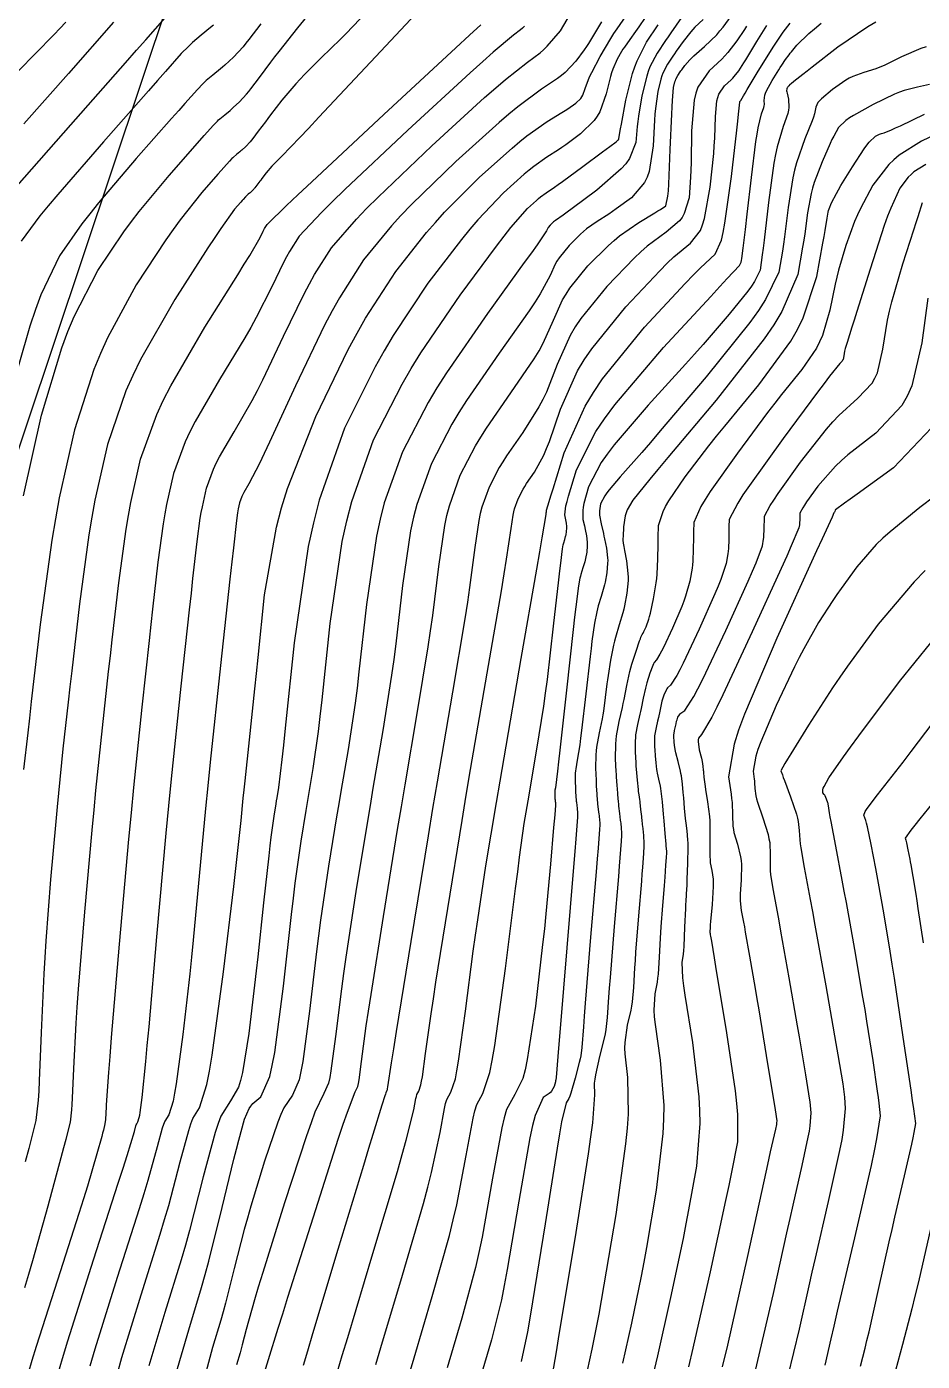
# Model space of a CAD drawing. Header units: metres. Extents: x 837475 to 838479, y 1189012 to 1191015.
# Drawn here: x 837724.2 to 837786, y 1189561.2 to 1189653.4 of the extents above; entities that cross this region are included whole.
import ezdxf

# ---------------------------------------------------------------- set-up
doc = ezdxf.new("R2010")
doc.units = ezdxf.units.M
doc.header["$LTSCALE"] = 0.3
for name, color, linetype in [('CORREDORVIA', 70, 'Continuous'), ('COTAS 10', 1, 'Continuous'), ('COTAS INT', 252, 'Continuous')]:
    doc.layers.add(name, color=color, linetype=linetype)

msp = doc.modelspace()

# ---------------------------------------------------------------- linework, layer by layer
at = {"layer": 'CORREDORVIA'}
msp.add_lwpolyline([(837910.67578, 1191000.96488), (838157.033, 1190996.193), (838237.174, 1190821.339), (838237.001, 1190602.875), (838240.0305, 1190437.1985), (838223.5365, 1190366.2715), (838212.196, 1190288.9195), (838227.642, 1189916.876), (838080.482, 1189451.8445), (837860.4834, 1189307.12351), (837593.19071, 1189234.39948), (837744.4868, 1189686.6093), (837750.277, 1189933.973), (837710.4905, 1190057.959), (837731.595, 1190134.414), (837885.383, 1190229.429), (837983.18356, 1190344.11971), (837817.55386, 1190502.18733), (837798.03286, 1190660.16958), (837963.57418, 1190795.98182)], close=True, dxfattribs=at)
at = {"layer": 'COTAS 10'}
for points in [[(837723.94, 1189620.991), (837725.186, 1189626.549), (837726.601, 1189631.203), (837727.019, 1189632.324), (837727.447, 1189633.371), (837729.084, 1189636.549), (837730.877, 1189639.197), (837731.403, 1189639.911), (837731.942, 1189640.617), (837733.996, 1189643.096), (837736.126, 1189645.51), (837736.43, 1189645.854), (837737.057, 1189646.563), (837737.334, 1189646.851), (837737.418, 1189646.929), (837737.504, 1189647.007), (837737.838, 1189647.285), (837738.21, 1189647.59), (837738.32, 1189647.686), (837738.432, 1189647.786), (837738.863, 1189648.188), (837739.348, 1189648.708), (837739.495, 1189648.883), (837739.647, 1189649.071), (837740.243, 1189649.861), (837741.031, 1189650.921), (837741.304, 1189651.28), (837741.601, 1189651.666), (837742.874, 1189653.294), (837744.233, 1189654.949)], [(837726.315, 1189560.329), (837726.637, 1189561.43), (837727.009, 1189562.665), (837728.778, 1189568.248), (837730.49, 1189573.535), (837730.826, 1189574.585), (837731.103, 1189575.455), (837731.605, 1189577.101), (837731.711, 1189577.493), (837731.737, 1189577.572), (837731.763, 1189577.638), (837731.846, 1189577.772), (837731.938, 1189578.063), (837731.969, 1189578.228), (837732.002, 1189578.43), (837732.142, 1189579.465), (837732.392, 1189581.94), (837732.495, 1189583.049), (837732.612, 1189584.343), (837733.155, 1189590.546), (837733.8, 1189597.703), (837733.98, 1189599.597), (837734.162, 1189601.454), (837734.828, 1189607.843), (837735.407, 1189613.114), (837735.534, 1189614.265), (837735.647, 1189615.282), (837735.936, 1189617.843), (837736.154, 1189619.433), (837736.222, 1189619.839), (837736.294, 1189620.229), (837736.581, 1189621.511), (837737.063, 1189622.83), (837737.256, 1189623.242), (837737.476, 1189623.676), (837738.489, 1189625.413), (837739.733, 1189627.561), (837740.099, 1189628.253), (837740.474, 1189628.988), (837741.906, 1189631.995), (837743.32, 1189634.929), (837743.683, 1189635.617), (837744.035, 1189636.251), (837745.204, 1189638.094), (837746.929, 1189640.082), (837747.631, 1189640.808), (837748.431, 1189641.61), (837752.129, 1189645.139), (837755.779, 1189648.474), (837756.548, 1189649.153), (837757.213, 1189649.727), (837758.741, 1189650.919), (837759.604, 1189651.555), (837759.849, 1189651.778), (837760.096, 1189652.022), (837761.012, 1189653.073), (837761.714, 1189654.262)], [(837769.378, 1189653.999), (837768.634, 1189652.943), (837768.446, 1189652.671), (837768.266, 1189652.408), (837767.679, 1189651.536), (837767.192, 1189650.588), (837767.075, 1189650.279), (837766.965, 1189649.949), (837766.631, 1189648.586), (837766.396, 1189647.184), (837766.348, 1189646.829), (837766.308, 1189646.489), (837766.225, 1189645.382), (837765.79, 1189644.261), (837765.527, 1189643.912), (837765.203, 1189643.547), (837763.518, 1189642.09), (837761.813, 1189640.815), (837761.475, 1189640.564), (837761.196, 1189640.358), (837760.677, 1189639.985), (837760.536, 1189639.887), (837760.496, 1189639.854), (837760.455, 1189639.818), (837760.306, 1189639.669), (837760.176, 1189639.508), (837760.147, 1189639.465), (837760.122, 1189639.423), (837760.056, 1189639.277), (837759.403, 1189638.316), (837759.006, 1189637.761), (837758.517, 1189637.081), (837755.969, 1189633.579), (837753.149, 1189629.486), (837752.488, 1189628.433), (837751.878, 1189627.416), (837750.106, 1189624.031), (837748.851, 1189620.492), (837748.567, 1189619.377), (837748.311, 1189618.204), (837747.615, 1189613.478), (837747.107, 1189608.837), (837746.97, 1189607.717), (837746.833, 1189606.669), (837746.351, 1189603.478), (837745.857, 1189600.584), (837745.713, 1189599.723), (837745.565, 1189598.836), (837745.006, 1189595.415), (837744.451, 1189591.696), (837744.306, 1189590.62), (837744.165, 1189589.526), (837743.687, 1189585.408), (837743.231, 1189581.936), (837743.103, 1189581.248), (837742.975, 1189580.679), (837742.506, 1189579.613), (837741.923, 1189578.738), (837741.723, 1189578.29), (837741.507, 1189577.753), (837740.585, 1189575.071), (837739.637, 1189571.947), (837739.404, 1189571.132), (837739.184, 1189570.339), (837738.495, 1189567.652), (837737.898, 1189565.268), (837737.736, 1189564.664), (837737.575, 1189564.086), (837737.005, 1189562.201), (837736.342, 1189559.779)], [(837723.623, 1189650.341), (837724.762, 1189651.495), (837726.065, 1189652.835), (837726.456, 1189653.253), (837726.861, 1189653.691)], [(837748.271, 1189561.021), (837748.615, 1189562.187), (837750.118, 1189567.2), (837751.551, 1189572.137), (837751.852, 1189573.257), (837752.111, 1189574.268), (837752.699, 1189577.027), (837753.006, 1189578.706), (837753.087, 1189579.038), (837753.167, 1189579.311), (837753.442, 1189579.815), (837753.759, 1189580.752), (837753.866, 1189581.298), (837753.98, 1189581.969), (837754.458, 1189585.424), (837754.998, 1189589.555), (837755.151, 1189590.651), (837755.305, 1189591.726), (837755.873, 1189595.436), (837756.597, 1189599.806), (837756.85, 1189601.297), (837757.125, 1189602.909), (837758.305, 1189609.75), (837759.376, 1189615.92), (837759.582, 1189617.11), (837759.748, 1189618.076), (837760.021, 1189619.692), (837760.034, 1189619.815), (837760.037, 1189619.839), (837760.04, 1189619.859), (837760.044, 1189619.897), (837760.046, 1189619.908), (837760.047, 1189619.91), (837760.048, 1189619.913), (837760.05, 1189619.922), (837760.053, 1189619.93), (837760.053, 1189619.932), (837760.054, 1189619.935), (837760.055, 1189619.943), (837760.056, 1189619.952), (837760.056, 1189619.957), (837760.055, 1189619.965), (837760.053, 1189619.974), (837760.053, 1189619.976), (837760.052, 1189619.979), (837760.05, 1189619.987), (837760.237, 1189620.602), (837760.356, 1189620.986), (837760.504, 1189621.463), (837761.28, 1189623.961), (837762.718, 1189627.177), (837763.283, 1189628.108), (837763.92, 1189629.056), (837766.825, 1189632.626), (837769.626, 1189635.638), (837770.197, 1189636.235), (837770.68, 1189636.729), (837771.688, 1189637.657), (837772.124, 1189638.638), (837772.246, 1189639.166), (837772.368, 1189639.805), (837772.816, 1189643.037), (837773.18, 1189646.229), (837773.249, 1189646.842), (837773.305, 1189647.337), (837773.393, 1189648.151), (837773.397, 1189648.192), (837773.399, 1189648.201), (837773.402, 1189648.21), (837773.417, 1189648.232), (837773.434, 1189648.248), (837773.439, 1189648.252), (837773.455, 1189648.272), (837773.648, 1189648.591), (837773.766, 1189648.786), (837773.912, 1189649.027), (837774.672, 1189650.286), (837775.51, 1189651.651), (837775.704, 1189651.959), (837775.882, 1189652.238), (837776.39, 1189652.991), (837776.86, 1189653.619)], [(837760.463, 1189560.303), (837760.734, 1189561.889), (837760.886, 1189562.805), (837761.072, 1189563.927), (837762.023, 1189569.704), (837762.943, 1189575.562), (837763.109, 1189576.735), (837763.237, 1189577.715), (837763.379, 1189579.633), (837763.368, 1189580.435), (837763.399, 1189580.71), (837763.446, 1189581.008), (837763.738, 1189582.276), (837764.057, 1189583.555), (837764.12, 1189583.859), (837764.173, 1189584.141), (837764.271, 1189584.982), (837764.361, 1189586.369), (837764.408, 1189586.996), (837764.465, 1189587.728), (837764.751, 1189591.25), (837765.036, 1189594.715), (837765.094, 1189595.412), (837765.141, 1189595.994), (837765.233, 1189597.146), (837765.251, 1189597.531), (837765.251, 1189597.631), (837765.25, 1189597.727), (837765.231, 1189598.046), (837765.194, 1189598.384), (837765.181, 1189598.492), (837765.168, 1189598.605), (837765.109, 1189599.067), (837765.05, 1189599.572), (837765.035, 1189599.714), (837765.022, 1189599.856), (837764.979, 1189600.375), (837764.947, 1189600.829), (837764.939, 1189600.931), (837764.932, 1189601.022), (837764.912, 1189601.262), (837764.889, 1189601.606), (837764.88, 1189601.763), (837764.87, 1189601.946), (837764.823, 1189602.828), (837764.827, 1189603.865), (837764.848, 1189604.147), (837764.877, 1189604.425), (837765.057, 1189605.41), (837765.285, 1189606.379), (837765.344, 1189606.648), (837765.402, 1189606.918), (837765.6, 1189607.893), (837765.811, 1189608.851), (837765.878, 1189609.11), (837765.948, 1189609.366), (837766.228, 1189610.267), (837766.478, 1189610.98), (837766.528, 1189611.118), (837766.57, 1189611.23), (837766.654, 1189611.417), (837766.713, 1189611.508), (837766.739, 1189611.558), (837766.77, 1189611.62), (837766.919, 1189611.935), (837767.107, 1189612.467), (837767.162, 1189612.666), (837767.219, 1189612.887), (837767.439, 1189613.872), (837767.625, 1189614.985), (837767.661, 1189615.286), (837767.69, 1189615.585), (837767.738, 1189616.64), (837767.748, 1189617.622), (837767.754, 1189617.874), (837767.76, 1189618.118), (837767.792, 1189618.928), (837768.096, 1189619.905), (837768.274, 1189620.254), (837768.492, 1189620.637), (837769.618, 1189622.304), (837771.245, 1189624.425), (837771.78, 1189625.094), (837772.351, 1189625.799), (837774.715, 1189628.642), (837776.909, 1189631.659), (837777.373, 1189632.474), (837777.773, 1189633.279), (837778.7, 1189636.113), (837779.127, 1189638.422), (837779.212, 1189638.896), (837779.283, 1189639.298), (837779.421, 1189640.155), (837779.494, 1189640.555), (837779.525, 1189640.669), (837779.559, 1189640.785), (837779.721, 1189641.216), (837780.058, 1189641.863), (837780.202, 1189642.116), (837780.37, 1189642.4), (837781.161, 1189643.692), (837781.977, 1189644.93), (837782.16, 1189645.18), (837782.324, 1189645.39), (837782.763, 1189645.815), (837783.047, 1189645.95), (837783.114, 1189645.977), (837783.175, 1189646), (837783.354, 1189646.046), (837783.871, 1189646.252), (837784.145, 1189646.375), (837784.477, 1189646.528), (837786.148, 1189647.322)], [(837786.635, 1189625.682), (837784.011, 1189622.916), (837781.483, 1189621.098), (837781, 1189620.75), (837780.611, 1189620.469), (837779.988, 1189620.016), (837779.98, 1189620.006), (837779.979, 1189620.003), (837779.978, 1189620.002), (837779.976, 1189619.998), (837779.976, 1189619.993), (837779.975, 1189619.991), (837779.975, 1189619.988), (837779.942, 1189619.914), (837779.921, 1189619.868), (837779.895, 1189619.812), (837779.759, 1189619.516), (837779.071, 1189618.01), (837778.697, 1189617.191), (837775.939, 1189611.15), (837773.713, 1189605.92), (837773.308, 1189604.81), (837772.994, 1189603.846), (837772.623, 1189601.584), (837772.8, 1189600.385), (837772.831, 1189600.091), (837772.855, 1189599.813), (837772.878, 1189598.947), (837772.915, 1189598.179), (837772.948, 1189597.962), (837772.99, 1189597.744), (837773.225, 1189596.942), (837773.446, 1189596.071), (837773.479, 1189595.809), (837773.501, 1189595.538), (837773.482, 1189594.485), (837773.426, 1189593.484), (837773.424, 1189593.246), (837773.428, 1189593.025), (837773.495, 1189592.37), (837773.647, 1189591.553), (837773.706, 1189591.231), (837773.771, 1189590.868), (837774.066, 1189589.207), (837774.451, 1189586.981), (837774.572, 1189586.261), (837774.701, 1189585.495), (837775.22, 1189582.355), (837775.674, 1189579.575), (837775.761, 1189579.037), (837775.832, 1189578.599), (837775.947, 1189577.854), (837775.936, 1189577.71), (837775.927, 1189577.651), (837775.915, 1189577.584), (837775.847, 1189577.274), (837775.497, 1189575.694), (837775.306, 1189574.825), (837775.075, 1189573.77), (837773.902, 1189568.405), (837772.533, 1189562.357), (837772.179, 1189560.871)], [(837787.623, 1189600.904), (837785.822, 1189598.686), (837785.481, 1189598.26), (837785.21, 1189597.916), (837784.8, 1189597.354), (837784.853, 1189597.214), (837784.873, 1189597.136), (837784.896, 1189597.041), (837784.996, 1189596.557), (837785.119, 1189595.912), (837785.156, 1189595.715), (837785.193, 1189595.511), (837785.337, 1189594.708), (837785.537, 1189593.487), (837785.61, 1189593.019), (837785.691, 1189592.494), (837786.046, 1189590.128)], [(837786.687, 1189570.986), (837785.718, 1189566.725), (837785.486, 1189565.75), (837785.27, 1189564.863), (837784.619, 1189562.402), (837784.129, 1189560.62)]]:
    msp.add_lwpolyline(points, dxfattribs=at)
at = {"layer": 'COTAS INT'}
for points in [[(837748.329, 1189655.116), (837746.663, 1189653.362), (837746.239, 1189652.928), (837745.832, 1189652.515), (837744.497, 1189651.21), (837743.335, 1189650.056), (837743.037, 1189649.739), (837742.749, 1189649.422), (837741.792, 1189648.287), (837740.998, 1189647.272), (837740.813, 1189647.031), (837740.642, 1189646.808), (837740.151, 1189646.147), (837739.78, 1189645.654), (837739.685, 1189645.537), (837739.593, 1189645.428), (837739.291, 1189645.104), (837739.023, 1189644.853), (837738.953, 1189644.791), (837738.884, 1189644.731), (837738.653, 1189644.541), (837738.444, 1189644.368), (837738.39, 1189644.319), (837738.338, 1189644.27), (837738.165, 1189644.091), (837737.774, 1189643.649), (837737.585, 1189643.435), (837737.361, 1189643.181), (837736.257, 1189641.93), (837734.753, 1189640.031), (837734.276, 1189639.368), (837733.773, 1189638.645), (837731.736, 1189635.542), (837729.738, 1189631.884), (837729.259, 1189630.812), (837728.812, 1189629.715), (837727.465, 1189625.542), (837726.411, 1189620.839), (837726.148, 1189619.408), (837725.898, 1189617.922), (837725.099, 1189612.092), (837724.488, 1189606.791), (837724.356, 1189605.638), (837724.24, 1189604.622), (837723.955, 1189602.092)], [(837723.509, 1189642.375), (837727.212, 1189646.594), (837730.982, 1189650.868), (837731.749, 1189651.737), (837732.395, 1189652.469), (837733.731, 1189653.978)], [(837751.364, 1189654.621), (837747.899, 1189650.911), (837744.341, 1189647.113), (837743.62, 1189646.349), (837743.014, 1189645.709), (837741.78, 1189644.437), (837741.32, 1189643.98), (837741.202, 1189643.854), (837741.088, 1189643.729), (837740.709, 1189643.28), (837740.395, 1189642.878), (837740.322, 1189642.783), (837740.254, 1189642.694), (837740.06, 1189642.433), (837739.913, 1189642.238), (837739.875, 1189642.191), (837739.839, 1189642.148), (837739.719, 1189642.02), (837739.613, 1189641.921), (837739.585, 1189641.896), (837739.558, 1189641.873), (837739.467, 1189641.797), (837739.384, 1189641.729), (837739.363, 1189641.709), (837739.342, 1189641.69), (837739.274, 1189641.619), (837739.119, 1189641.444), (837739.044, 1189641.359), (837738.955, 1189641.259), (837738.519, 1189640.764), (837737.565, 1189639.445), (837737.15, 1189638.824), (837736.669, 1189638.094), (837734.389, 1189634.534), (837732.029, 1189630.396), (837731.499, 1189629.301), (837731.022, 1189628.228), (837729.744, 1189624.534), (837728.882, 1189620.686), (837728.667, 1189619.516), (837728.462, 1189618.3), (837727.808, 1189613.53), (837727.278, 1189608.914), (837727.15, 1189607.795), (837727.031, 1189606.745), (837726.673, 1189603.53), (837726.357, 1189600.464), (837726.265, 1189599.509), (837726.171, 1189598.508), (837725.814, 1189594.507), (837725.491, 1189590.271), (837725.418, 1189589.121), (837725.352, 1189587.981), (837725.176, 1189583.947), (837725.04, 1189580.6), (837725, 1189579.893), (837724.958, 1189579.281), (837724.799, 1189577.866), (837724.314, 1189575.942), (837724.067, 1189575.01)], [(837730.431, 1189560.402), (837730.742, 1189561.511), (837732.069, 1189565.829), (837733.386, 1189570.015), (837733.691, 1189571.041), (837733.97, 1189572.008), (837734.764, 1189575.017), (837735.351, 1189577.188), (837735.499, 1189577.626), (837735.641, 1189577.994), (837736.103, 1189578.737), (837736.611, 1189580.349), (837736.782, 1189581.264), (837736.967, 1189582.384), (837737.743, 1189588.124), (837738.456, 1189594.027), (837738.601, 1189595.25), (837738.722, 1189596.293), (837738.968, 1189598.575), (837739.115, 1189600.109), (837739.174, 1189600.682), (837739.24, 1189601.318), (837739.545, 1189604.152), (837739.922, 1189607.664), (837740.034, 1189608.728), (837740.149, 1189609.832), (837740.591, 1189614.152), (837741.414, 1189618.827), (837741.769, 1189620.155), (837742.18, 1189621.498), (837744.122, 1189626.469), (837746.369, 1189631.085), (837746.972, 1189632.203), (837747.566, 1189633.253), (837749.642, 1189636.469), (837751.759, 1189639.15), (837752.38, 1189639.863), (837753.015, 1189640.562), (837755.433, 1189642.982), (837757.679, 1189644.993), (837758.206, 1189645.435), (837758.692, 1189645.828), (837760.104, 1189646.831), (837761.103, 1189647.437), (837761.328, 1189647.578), (837761.531, 1189647.708), (837762.079, 1189648.083), (837762.423, 1189648.421), (837762.498, 1189648.527), (837762.563, 1189648.64), (837762.725, 1189649.093), (837762.945, 1189649.732), (837763.048, 1189649.962), (837763.168, 1189650.214), (837763.753, 1189651.315), (837764.489, 1189652.55), (837764.704, 1189652.887), (837764.925, 1189653.221), (837765.765, 1189654.409)], [(837766.86, 1189654.002), (837766.429, 1189653.362), (837766.314, 1189653.195), (837766.199, 1189653.031), (837765.799, 1189652.478), (837765.426, 1189651.951), (837765.329, 1189651.805), (837765.235, 1189651.659), (837764.918, 1189651.128), (837764.623, 1189650.438), (837764.542, 1189650.19), (837764.462, 1189649.918), (837764.177, 1189648.733), (837763.734, 1189647.491), (837763.555, 1189647.183), (837763.351, 1189646.891), (837762.408, 1189645.966), (837761.377, 1189645.219), (837761.118, 1189645.039), (837760.87, 1189644.871), (837760.066, 1189644.361), (837759.165, 1189643.72), (837758.855, 1189643.47), (837758.518, 1189643.187), (837757.085, 1189641.903), (837755.307, 1189640.039), (837754.754, 1189639.39), (837754.175, 1189638.684), (837751.861, 1189635.656), (837749.468, 1189632.053), (837748.838, 1189630.984), (837748.223, 1189629.885), (837746.117, 1189625.656), (837744.356, 1189620.691), (837743.958, 1189619.126), (837743.598, 1189617.479), (837742.621, 1189610.848), (837742.016, 1189604.954), (837741.891, 1189603.772), (837741.784, 1189602.786), (837741.549, 1189600.848), (837741.428, 1189600.143), (837741.393, 1189599.932), (837741.357, 1189599.716), (837741.221, 1189598.882), (837741.027, 1189597.429), (837740.955, 1189596.823), (837740.875, 1189596.128), (837740.52, 1189592.882), (837740.115, 1189589.173), (837740.004, 1189588.187), (837739.893, 1189587.218), (837739.495, 1189583.864), (837739.06, 1189581.182), (837738.926, 1189580.635), (837738.786, 1189580.174), (837738.231, 1189579.219), (837737.579, 1189578.172), (837737.379, 1189577.653), (837737.17, 1189577.035), (837736.344, 1189573.975), (837735.404, 1189570.284), (837735.123, 1189569.268), (837734.834, 1189568.255), (837733.715, 1189564.62), (837732.609, 1189560.933)], [(837740.595, 1189560.479), (837740.863, 1189561.366), (837741.534, 1189563.527), (837741.842, 1189564.511), (837742.204, 1189565.663), (837743.955, 1189571.215), (837745.676, 1189576.579), (837746.019, 1189577.612), (837746.304, 1189578.448), (837746.853, 1189579.834), (837747.023, 1189580.22), (837747.069, 1189580.426), (837747.116, 1189580.675), (837747.281, 1189581.932), (837747.612, 1189584.403), (837747.763, 1189585.418), (837747.939, 1189586.575), (837748.791, 1189591.948), (837749.773, 1189597.956), (837750.032, 1189599.514), (837750.286, 1189601.026), (837751.154, 1189606.108), (837751.883, 1189610.551), (837752.049, 1189611.662), (837752.198, 1189612.72), (837752.609, 1189616.108), (837753.024, 1189618.928), (837753.177, 1189619.628), (837753.347, 1189620.294), (837754.096, 1189622.406), (837755.153, 1189624.425), (837755.517, 1189625.033), (837755.912, 1189625.661), (837757.594, 1189628.103), (837759.192, 1189630.441), (837759.533, 1189631.004), (837759.83, 1189631.529), (837760.536, 1189633.12), (837761.156, 1189634.513), (837761.399, 1189634.915), (837761.672, 1189635.323), (837762.914, 1189636.852), (837764.331, 1189638.27), (837764.715, 1189638.608), (837765.094, 1189638.922), (837766.434, 1189639.862), (837767.52, 1189640.514), (837767.739, 1189640.647), (837767.923, 1189640.76), (837768.294, 1189640.999), (837768.426, 1189641.66), (837768.46, 1189642.039), (837768.492, 1189642.504), (837768.597, 1189644.89), (837768.69, 1189647.338), (837768.714, 1189647.841), (837768.738, 1189648.268), (837768.821, 1189649.18), (837768.915, 1189649.56), (837768.945, 1189649.653), (837768.978, 1189649.739), (837769.114, 1189650.004), (837769.278, 1189650.247), (837769.328, 1189650.321), (837769.381, 1189650.397), (837769.588, 1189650.692), (837769.933, 1189651.083), (837770.072, 1189651.219), (837770.23, 1189651.367), (837770.958, 1189652.004), (837771.797, 1189652.814), (837772.025, 1189653.07), (837772.251, 1189653.342), (837773.055, 1189654.44)], [(837740.334, 1189653.575), (837739.514, 1189652.488), (837739.304, 1189652.229), (837739.102, 1189651.988), (837738.434, 1189651.272), (837737.842, 1189650.719), (837737.687, 1189650.581), (837737.536, 1189650.449), (837737.024, 1189650.028), (837736.564, 1189649.646), (837736.445, 1189649.539), (837736.33, 1189649.431), (837735.948, 1189649.035), (837735.085, 1189648.059), (837734.667, 1189647.586), (837734.171, 1189647.024), (837731.735, 1189644.262), (837729.131, 1189641.203), (837728.53, 1189640.455), (837727.981, 1189639.749), (837726.432, 1189637.557), (837725.155, 1189634.859), (837724.778, 1189633.835), (837724.391, 1189632.691), (837722.907, 1189627.557)], [(837737.054, 1189653.475), (837736.862, 1189653.308), (837736.21, 1189652.772), (837735.624, 1189652.285), (837735.473, 1189652.149), (837735.327, 1189652.011), (837734.84, 1189651.507), (837733.74, 1189650.264), (837733.208, 1189649.661), (837732.576, 1189648.946), (837729.473, 1189645.428), (837726.32, 1189641.789), (837725.657, 1189640.998), (837725.085, 1189640.301), (837723.78, 1189638.564)], [(837730.164, 1189653.67), (837727.049, 1189650.139), (837723.974, 1189646.664)], [(837724.042, 1189566.346), (837724.311, 1189567.254), (837724.588, 1189568.203), (837725.646, 1189571.973), (837726.555, 1189575.315), (837726.737, 1189575.995), (837726.888, 1189576.567), (837727.186, 1189577.747), (837727.283, 1189578.609), (837727.308, 1189578.982), (837727.333, 1189579.412), (837727.416, 1189581.452), (837727.581, 1189584.582), (837727.658, 1189585.701), (837727.747, 1189586.928), (837728.182, 1189592.27), (837728.685, 1189597.9), (837728.817, 1189599.309), (837728.947, 1189600.654), (837729.391, 1189604.968), (837729.823, 1189608.868), (837729.945, 1189609.951), (837730.067, 1189611.036), (837730.518, 1189614.968), (837731.026, 1189618.678), (837731.185, 1189619.624), (837731.352, 1189620.534), (837732.023, 1189623.526), (837733.146, 1189626.603), (837733.598, 1189627.565), (837734.111, 1189628.576), (837736.474, 1189632.629), (837738.738, 1189636.236), (837739.188, 1189636.966), (837739.563, 1189637.579), (837740.28, 1189638.822), (837740.488, 1189639.254), (837740.542, 1189639.355), (837740.594, 1189639.448), (837740.766, 1189639.72), (837742.099, 1189641.015), (837742.883, 1189641.754), (837743.847, 1189642.658), (837748.825, 1189647.296), (837753.791, 1189651.902), (837754.746, 1189652.785), (837755.519, 1189653.499)], [(837758.521, 1189653.402), (837758.384, 1189653.267), (837758.248, 1189653.143), (837757.77, 1189652.79), (837756.366, 1189651.613), (837755.647, 1189650.969), (837754.785, 1189650.188), (837750.477, 1189646.217), (837746.139, 1189642.134), (837745.257, 1189641.281), (837744.514, 1189640.549), (837742.985, 1189638.907), (837742.314, 1189637.85), (837742.113, 1189637.486), (837741.904, 1189637.091), (837741.093, 1189635.409), (837740.018, 1189633.283), (837739.644, 1189632.609), (837739.235, 1189631.898), (837737.481, 1189629.021), (837735.793, 1189626.126), (837735.427, 1189625.404), (837735.104, 1189624.716), (837734.302, 1189622.519), (837733.823, 1189620.381), (837733.704, 1189619.731), (837733.59, 1189619.056), (837733.227, 1189616.405), (837732.857, 1189613.159), (837732.74, 1189612.108), (837732.615, 1189610.991), (837732.11, 1189606.405), (837731.536, 1189600.843), (837731.369, 1189599.11), (837731.198, 1189597.293), (837730.55, 1189590.033), (837730.004, 1189583.585), (837729.897, 1189582.28), (837729.81, 1189581.184), (837729.656, 1189578.957), (837729.626, 1189578.225), (837729.617, 1189578.07), (837729.608, 1189577.937), (837729.573, 1189577.627), (837729.466, 1189577.204), (837729.412, 1189576.998), (837729.347, 1189576.754), (837729.02, 1189575.555), (837728.36, 1189573.338), (837728.084, 1189572.453), (837727.767, 1189571.451), (837726.286, 1189566.852), (837724.829, 1189562.278), (837724.528, 1189561.292), (837724.271, 1189560.428)], [(837763.838, 1189653.705), (837763.433, 1189653.006), (837762.954, 1189652.215), (837762.809, 1189651.996), (837762.658, 1189651.777), (837762.069, 1189650.985), (837761.328, 1189650.206), (837761.082, 1189649.995), (837760.817, 1189649.786), (837759.713, 1189649.047), (837758.06, 1189647.841), (837757.45, 1189647.337), (837756.773, 1189646.76), (837753.781, 1189644.06), (837750.723, 1189641.086), (837750.006, 1189640.335), (837749.344, 1189639.616), (837747.423, 1189637.282), (837745.755, 1189634.652), (837745.254, 1189633.747), (837744.735, 1189632.766), (837742.718, 1189628.582), (837740.929, 1189624.693), (837740.554, 1189623.897), (837740.23, 1189623.223), (837739.496, 1189621.804), (837739.159, 1189621.225), (837739.085, 1189621.081), (837739.021, 1189620.943), (837738.86, 1189620.504), (837738.765, 1189620.076), (837738.741, 1189619.946), (837738.718, 1189619.811), (837738.645, 1189619.281), (837738.437, 1189617.405), (837738.329, 1189616.422), (837738.199, 1189615.237), (837737.546, 1189609.281), (837736.834, 1189602.602), (837736.667, 1189600.96), (837736.512, 1189599.41), (837735.667, 1189590.318), (837735.548, 1189589.149), (837735.424, 1189587.983), (837734.943, 1189583.795), (837734.484, 1189580.407), (837734.375, 1189579.746), (837734.274, 1189579.206), (837733.974, 1189578.255), (837733.702, 1189577.816), (837733.618, 1189577.599), (837733.531, 1189577.34), (837733.185, 1189576.059), (837732.537, 1189573.732), (837732.259, 1189572.813), (837731.938, 1189571.775), (837730.424, 1189567.039), (837728.876, 1189562.088), (837728.534, 1189560.916)], [(837734.475, 1189560.356), (837735.36, 1189563.41), (837736.242, 1189566.331), (837736.492, 1189567.227), (837736.743, 1189568.162), (837737.668, 1189571.857), (837738.474, 1189575.191), (837738.65, 1189575.899), (837738.806, 1189576.512), (837739.201, 1189577.951), (837739.533, 1189578.692), (837739.65, 1189578.867), (837739.779, 1189579.029), (837740.332, 1189579.502), (837740.951, 1189580.909), (837741.12, 1189581.659), (837741.289, 1189582.567), (837741.891, 1189587.146), (837742.441, 1189592.087), (837742.577, 1189593.222), (837742.706, 1189594.256), (837743.113, 1189597.148), (837743.461, 1189599.276), (837743.553, 1189599.828), (837743.643, 1189600.363), (837743.95, 1189602.163), (837744.308, 1189604.727), (837744.43, 1189605.745), (837744.562, 1189606.896), (837745.118, 1189612.163), (837745.955, 1189617.842), (837746.262, 1189619.252), (837746.604, 1189620.591), (837748.112, 1189624.844), (837750.076, 1189628.685), (837750.704, 1189629.765), (837751.37, 1189630.853), (837754.08, 1189634.844), (837756.59, 1189638.218), (837757.128, 1189638.917), (837757.599, 1189639.515), (837758.736, 1189640.825), (837759.358, 1189641.381), (837759.504, 1189641.504), (837759.638, 1189641.612), (837760.029, 1189641.89), (837760.608, 1189642.284), (837760.862, 1189642.466), (837761.156, 1189642.679), (837762.554, 1189643.712), (837763.917, 1189644.729), (837764.416, 1189645.102), (837764.856, 1189645.43), (837764.97, 1189645.525), (837764.992, 1189645.548), (837765.01, 1189645.568), (837765.039, 1189645.628), (837765.116, 1189646.065), (837765.164, 1189646.324), (837765.224, 1189646.642), (837765.536, 1189648.289), (837765.99, 1189650.143), (837766.14, 1189650.592), (837766.299, 1189651.013), (837766.962, 1189652.302), (837767.758, 1189653.487)], [(837770.855, 1189653.866), (837770.3, 1189653.343), (837770.15, 1189653.181), (837770.003, 1189653.013), (837769.483, 1189652.346), (837769.007, 1189651.67), (837768.887, 1189651.496), (837768.772, 1189651.328), (837768.397, 1189650.77), (837768.085, 1189650.164), (837768.01, 1189649.966), (837767.94, 1189649.754), (837767.726, 1189648.883), (837767.567, 1189647.726), (837767.531, 1189647.335), (837767.499, 1189646.913), (837767.411, 1189645.136), (837767.141, 1189643.382), (837766.993, 1189642.976), (837766.814, 1189642.604), (837765.906, 1189641.544), (837764.868, 1189640.787), (837764.607, 1189640.606), (837764.358, 1189640.436), (837763.555, 1189639.924), (837762.815, 1189639.405), (837762.605, 1189639.231), (837762.393, 1189639.044), (837761.61, 1189638.26), (837760.924, 1189637.415), (837760.773, 1189637.19), (837760.639, 1189636.968), (837760.296, 1189636.198), (837759.616, 1189634.923), (837759.27, 1189634.382), (837758.854, 1189633.761), (837756.782, 1189630.841), (837754.531, 1189627.573), (837754.002, 1189626.733), (837753.516, 1189625.92), (837752.101, 1189623.218), (837751.099, 1189620.393), (837750.872, 1189619.503), (837750.668, 1189618.566), (837750.112, 1189614.793), (837749.653, 1189610.778), (837749.509, 1189609.689), (837749.358, 1189608.61), (837748.753, 1189604.793), (837748.071, 1189600.805), (837747.873, 1189599.619), (837747.669, 1189598.396), (837746.899, 1189593.681), (837746.195, 1189589.135), (837746.034, 1189588.019), (837745.888, 1189586.964), (837745.484, 1189583.67), (837745.173, 1189581.306), (837745.086, 1189580.837), (837744.999, 1189580.45), (837744.679, 1189579.723), (837744.067, 1189578.447), (837743.796, 1189577.713), (837743.48, 1189576.813), (837741.969, 1189572.19), (837740.468, 1189567.382), (837740.158, 1189566.366), (837739.894, 1189565.486), (837739.322, 1189563.448), (837739.053, 1189562.373), (837738.98, 1189562.102), (837738.907, 1189561.841), (837738.651, 1189560.992)], [(837773.847, 1189653.397), (837773.707, 1189653.178), (837773.188, 1189652.384), (837772.572, 1189651.582), (837772.371, 1189651.359), (837772.158, 1189651.136), (837771.278, 1189650.326), (837770.504, 1189649.196), (837770.356, 1189648.77), (837770.238, 1189648.296), (837770.055, 1189646.178), (837770.034, 1189643.987), (837770.018, 1189643.467), (837769.998, 1189642.984), (837769.891, 1189641.554), (837769.564, 1189640.471), (837769.407, 1189640.208), (837769.22, 1189639.96), (837768.3, 1189639.195), (837766.999, 1189638.217), (837766.571, 1189637.834), (837766.114, 1189637.403), (837764.218, 1189635.443), (837762.42, 1189633.23), (837762.025, 1189632.64), (837761.674, 1189632.059), (837760.776, 1189630.041), (837760.043, 1189628.135), (837759.796, 1189627.625), (837759.529, 1189627.121), (837758.407, 1189625.366), (837757.293, 1189623.748), (837757.032, 1189623.332), (837756.791, 1189622.93), (837756.09, 1189621.593), (837755.594, 1189620.194), (837755.482, 1189619.754), (837755.381, 1189619.29), (837755.106, 1189617.423), (837754.744, 1189614.661), (837754.588, 1189613.634), (837754.408, 1189612.493), (837753.555, 1189607.423), (837752.5, 1189601.247), (837752.192, 1189599.409), (837751.878, 1189597.516), (837750.684, 1189590.214), (837749.684, 1189584.015), (837749.491, 1189582.816), (837749.336, 1189581.842), (837749.077, 1189580.195), (837749.058, 1189580.045), (837749.052, 1189580.015), (837749.047, 1189579.991), (837749.027, 1189579.945), (837748.961, 1189579.78), (837748.927, 1189579.681), (837748.887, 1189579.558), (837748.682, 1189578.92), (837748.066, 1189576.911), (837747.766, 1189575.924), (837747.409, 1189574.75), (837745.655, 1189568.955), (837743.9, 1189563.138), (837743.544, 1189561.95), (837743.244, 1189560.945)], [(837745.63, 1189560.542), (837745.954, 1189561.639), (837746.326, 1189562.89), (837748.072, 1189568.691), (837749.756, 1189574.351), (837750.09, 1189575.513), (837750.366, 1189576.5), (837750.887, 1189578.6), (837751.029, 1189579.379), (837751.067, 1189579.532), (837751.104, 1189579.659), (837751.232, 1189579.893), (837751.379, 1189580.327), (837751.428, 1189580.581), (837751.481, 1189580.892), (837751.703, 1189582.494), (837752.087, 1189585.234), (837752.241, 1189586.262), (837752.417, 1189587.406), (837753.228, 1189592.511), (837754.223, 1189598.567), (837754.515, 1189600.312), (837754.814, 1189602.086), (837755.957, 1189608.738), (837756.933, 1189614.434), (837757.128, 1189615.607), (837757.29, 1189616.603), (837757.603, 1189618.738), (837757.738, 1189619.652), (837757.787, 1189619.879), (837757.842, 1189620.095), (837758.085, 1189620.78), (837758.428, 1189621.435), (837758.546, 1189621.632), (837758.674, 1189621.836), (837759.22, 1189622.628), (837759.867, 1189623.802), (837760.059, 1189624.246), (837760.257, 1189624.742), (837761.016, 1189626.963), (837762.191, 1189629.604), (837762.651, 1189630.364), (837763.168, 1189631.137), (837765.521, 1189634.034), (837767.87, 1189636.52), (837768.384, 1189637.034), (837768.84, 1189637.473), (837769.994, 1189638.426), (837770.672, 1189639.299), (837770.826, 1189639.687), (837770.966, 1189640.138), (837771.353, 1189642.296), (837771.589, 1189644.606), (837771.634, 1189645.154), (837771.669, 1189645.662), (837771.724, 1189647.164), (837771.818, 1189648.244), (837771.878, 1189648.486), (837771.953, 1189648.703), (837772.348, 1189649.279), (837772.796, 1189649.692), (837772.905, 1189649.806), (837773.007, 1189649.919), (837773.321, 1189650.328), (837773.678, 1189650.884), (837773.806, 1189651.091), (837773.948, 1189651.321), (837774.569, 1189652.34), (837775.252, 1189653.441)], [(837750.588, 1189560.403), (837750.904, 1189561.485), (837752.164, 1189565.709), (837753.346, 1189569.924), (837753.614, 1189571), (837753.855, 1189572.037), (837754.511, 1189575.454), (837754.982, 1189578.034), (837755.107, 1189578.543), (837755.23, 1189578.963), (837755.653, 1189579.738), (837756.14, 1189581.177), (837756.303, 1189582.016), (837756.478, 1189583.046), (837757.213, 1189588.355), (837757.909, 1189593.877), (837758.06, 1189595.041), (837758.192, 1189596.047), (837758.519, 1189598.362), (837758.779, 1189599.93), (837758.869, 1189600.465), (837758.968, 1189601.044), (837759.392, 1189603.5), (837759.858, 1189606.469), (837759.984, 1189607.371), (837760.108, 1189608.309), (837760.544, 1189611.985), (837760.897, 1189615.18), (837760.968, 1189615.815), (837761.028, 1189616.34), (837761.15, 1189617.332), (837761.203, 1189617.601), (837761.22, 1189617.67), (837761.237, 1189617.737), (837761.304, 1189617.963), (837761.369, 1189618.177), (837761.384, 1189618.237), (837761.399, 1189618.298), (837761.441, 1189618.521), (837761.461, 1189618.747), (837761.462, 1189618.81), (837761.46, 1189618.873), (837761.433, 1189619.098), (837761.388, 1189619.323), (837761.36, 1189619.447), (837761.306, 1189619.672), (837761.395, 1189620.286), (837761.471, 1189620.594), (837761.57, 1189620.962), (837762.113, 1189622.787), (837763.454, 1189625.428), (837764.057, 1189626.309), (837764.759, 1189627.256), (837768.129, 1189631.217), (837771.382, 1189634.755), (837772.011, 1189635.435), (837772.521, 1189635.985), (837773.383, 1189636.888), (837773.476, 1189637.104), (837773.502, 1189637.221), (837773.529, 1189637.363), (837773.628, 1189638.082), (837773.776, 1189639.367), (837773.898, 1189640.427), (837774.191, 1189642.969), (837774.505, 1189645.434), (837774.584, 1189645.947), (837774.658, 1189646.385), (837774.894, 1189647.355), (837775.051, 1189647.795), (837775.075, 1189647.899), (837775.09, 1189647.995), (837775.076, 1189648.281), (837775.12, 1189648.635), (837775.172, 1189648.775), (837775.241, 1189648.933), (837775.636, 1189649.656), (837776.085, 1189650.389), (837776.189, 1189650.553), (837776.284, 1189650.702), (837776.552, 1189651.1), (837776.798, 1189651.429), (837776.879, 1189651.533), (837776.965, 1189651.643), (837777.323, 1189652.09), (837778.163, 1189652.892), (837778.553, 1189653.225), (837779.012, 1189653.608)], [(837782.789, 1189653.672), (837782.233, 1189653.367), (837780.157, 1189651.95), (837778.395, 1189650.577), (837778.038, 1189650.299), (837777.738, 1189650.065), (837777.129, 1189649.589), (837776.931, 1189649.43), (837776.89, 1189649.396), (837776.856, 1189649.366), (837776.781, 1189649.295), (837776.75, 1189649.257), (837776.743, 1189649.247), (837776.736, 1189649.238), (837776.715, 1189649.21), (837776.691, 1189649.175), (837776.683, 1189649.162), (837776.674, 1189649.148), (837776.635, 1189649.084), (837776.627, 1189648.931), (837776.638, 1189648.861), (837776.654, 1189648.778), (837776.759, 1189648.376), (837776.788, 1189647.792), (837776.756, 1189647.595), (837776.708, 1189647.383), (837776.389, 1189646.486), (837775.972, 1189645.074), (837775.861, 1189644.537), (837775.753, 1189643.936), (837775.38, 1189641.237), (837775.071, 1189638.628), (837775.003, 1189638.083), (837774.943, 1189637.615), (837774.791, 1189636.569), (837774.404, 1189635.771), (837774.195, 1189635.46), (837773.943, 1189635.109), (837772.668, 1189633.519), (837770.86, 1189631.432), (837770.272, 1189630.769), (837769.647, 1189630.07), (837767.073, 1189627.235), (837764.725, 1189624.502), (837764.241, 1189623.867), (837763.829, 1189623.284), (837762.945, 1189621.614), (837762.635, 1189620.46), (837762.586, 1189620.202), (837762.552, 1189619.971), (837762.562, 1189619.357), (837762.668, 1189618.916), (837762.722, 1189618.672), (837762.81, 1189618.231), (837762.863, 1189617.788), (837762.867, 1189617.666), (837762.867, 1189617.543), (837762.827, 1189617.1), (837762.744, 1189616.661), (837762.716, 1189616.542), (837762.685, 1189616.424), (837762.558, 1189616.004), (837762.426, 1189615.562), (837762.392, 1189615.43), (837762.36, 1189615.294), (837762.256, 1189614.766), (837762.072, 1189613.324), (837761.988, 1189612.61), (837761.891, 1189611.761), (837761.426, 1189607.56), (837760.971, 1189603.432), (837760.881, 1189602.629), (837760.806, 1189601.974), (837760.663, 1189600.834), (837760.631, 1189600.657), (837760.625, 1189600.609), (837760.621, 1189600.562), (837760.619, 1189600.394), (837760.625, 1189600.244), (837760.627, 1189600.208), (837760.635, 1189600.072), (837760.642, 1189599.991), (837760.644, 1189599.969), (837760.646, 1189599.949), (837760.654, 1189599.881), (837760.661, 1189599.822), (837760.663, 1189599.807), (837760.664, 1189599.793), (837760.669, 1189599.75), (837760.672, 1189599.709), (837760.672, 1189599.684), (837760.669, 1189599.635), (837760.615, 1189598.977), (837760.542, 1189598.092), (837760.332, 1189595.553), (837760.013, 1189592.14), (837759.904, 1189591.099), (837759.785, 1189590.017), (837759.282, 1189585.767), (837758.723, 1189582.08), (837758.569, 1189581.354), (837758.415, 1189580.756), (837757.863, 1189579.66), (837757.292, 1189578.615), (837757.127, 1189578.049), (837756.958, 1189577.362), (837756.323, 1189573.882), (837755.6, 1189569.806), (837755.376, 1189568.744), (837755.142, 1189567.71), (837754.21, 1189564.219), (837753.193, 1189560.783)], [(837786.252, 1189651.976), (837785.882, 1189651.852), (837784.557, 1189651.276), (837783.356, 1189650.699), (837783.065, 1189650.575), (837782.791, 1189650.467), (837781.953, 1189650.207), (837781.184, 1189649.931), (837780.953, 1189649.814), (837780.715, 1189649.678), (837779.795, 1189649.04), (837779.028, 1189648.391), (837778.886, 1189648.249), (837778.776, 1189648.124), (837778.636, 1189647.808), (837778.558, 1189647.344), (837778.487, 1189647.126), (837778.394, 1189646.869), (837777.883, 1189645.616), (837777.309, 1189643.973), (837777.178, 1189643.469), (837777.059, 1189642.945), (837776.727, 1189640.877), (837776.475, 1189638.851), (837776.406, 1189638.354), (837776.338, 1189637.884), (837776.094, 1189636.417), (837775.176, 1189634.526), (837774.682, 1189633.788), (837774.085, 1189632.958), (837771.062, 1189629.188), (837767.903, 1189625.47), (837767.22, 1189624.673), (837766.62, 1189623.977), (837765.145, 1189622.302), (837764.367, 1189621.397), (837764.207, 1189621.187), (837764.071, 1189620.994), (837763.778, 1189620.441), (837763.701, 1189619.959), (837763.7, 1189619.81), (837763.709, 1189619.655), (837763.817, 1189619.042), (837763.976, 1189618.385), (837764.017, 1189618.203), (837764.056, 1189618.021), (837764.188, 1189617.363), (837764.267, 1189616.704), (837764.273, 1189616.522), (837764.272, 1189616.339), (837764.213, 1189615.678), (837764.089, 1189615.025), (837764.047, 1189614.847), (837764.002, 1189614.671), (837763.812, 1189614.045), (837763.615, 1189613.386), (837763.565, 1189613.19), (837763.517, 1189612.987), (837763.362, 1189612.201), (837763.185, 1189610.948), (837763.123, 1189610.45), (837763.055, 1189609.887), (837762.764, 1189607.31), (837762.473, 1189604.78), (837762.406, 1189604.247), (837762.344, 1189603.786), (837762.17, 1189602.728), (837762.064, 1189602.151), (837762.046, 1189601.995), (837762.033, 1189601.839), (837762.024, 1189601.288), (837762.047, 1189600.797), (837762.052, 1189600.679), (837762.058, 1189600.569), (837762.079, 1189600.237), (837762.1, 1189599.969), (837762.106, 1189599.9), (837762.113, 1189599.833), (837762.139, 1189599.609), (837762.163, 1189599.416), (837762.169, 1189599.369), (837762.174, 1189599.324), (837762.19, 1189599.182), (837762.198, 1189599.048), (837762.198, 1189598.967), (837762.191, 1189598.805), (837762.069, 1189597.318), (837761.997, 1189596.441), (837761.907, 1189595.362), (837761.446, 1189589.783), (837760.986, 1189584.215), (837760.898, 1189583.143), (837760.827, 1189582.274), (837760.712, 1189580.83), (837760.689, 1189580.666), (837760.676, 1189580.604), (837760.66, 1189580.534), (837760.58, 1189580.223), (837760.404, 1189579.888), (837760.327, 1189579.804), (837760.239, 1189579.723), (837759.822, 1189579.463), (837759.262, 1189578.223), (837759.084, 1189577.524), (837758.896, 1189576.671), (837758.135, 1189572.309), (837757.345, 1189567.574), (837757.138, 1189566.487), (837756.937, 1189565.497), (837756.256, 1189562.728), (837755.482, 1189560.081)], [(837786.482, 1189649.368), (837785.662, 1189649.194), (837784.738, 1189648.959), (837784.42, 1189648.841), (837784.075, 1189648.701), (837782.609, 1189648.004), (837781.241, 1189647.247), (837780.958, 1189647.068), (837780.718, 1189646.903), (837780.197, 1189646.418), (837779.874, 1189645.813), (837779.757, 1189645.571), (837779.63, 1189645.297), (837779.073, 1189644.042), (837778.535, 1189642.611), (837778.419, 1189642.226), (837778.318, 1189641.846), (837778.074, 1189640.516), (837777.879, 1189639.074), (837777.809, 1189638.625), (837777.732, 1189638.153), (837777.397, 1189636.265), (837776.302, 1189633.698), (837775.745, 1189632.797), (837775.079, 1189631.815), (837771.76, 1189627.58), (837768.423, 1189623.62), (837767.746, 1189622.81), (837767.177, 1189622.124), (837766.011, 1189620.68), (837765.628, 1189620.012), (837765.551, 1189619.815), (837765.487, 1189619.612), (837765.362, 1189618.837), (837765.332, 1189618.172), (837765.328, 1189618.038), (837765.325, 1189617.927), (837765.333, 1189617.708), (837765.38, 1189617.477), (837765.403, 1189617.357), (837765.43, 1189617.214), (837765.566, 1189616.496), (837765.67, 1189615.62), (837765.678, 1189615.377), (837765.677, 1189615.135), (837765.599, 1189614.256), (837765.434, 1189613.388), (837765.378, 1189613.152), (837765.318, 1189612.917), (837765.066, 1189612.086), (837764.803, 1189611.211), (837764.737, 1189610.949), (837764.674, 1189610.679), (837764.469, 1189609.635), (837764.298, 1189608.572), (837764.257, 1189608.29), (837764.219, 1189608.013), (837764.101, 1189607.06), (837763.975, 1189606.128), (837763.931, 1189605.865), (837763.883, 1189605.599), (837763.677, 1189604.622), (837763.498, 1189603.645), (837763.467, 1189603.38), (837763.445, 1189603.116), (837763.43, 1189602.183), (837763.468, 1189601.351), (837763.478, 1189601.151), (837763.488, 1189600.964), (837763.522, 1189600.401), (837763.558, 1189599.948), (837763.569, 1189599.831), (837763.58, 1189599.717), (837763.624, 1189599.338), (837763.665, 1189599.011), (837763.675, 1189598.93), (837763.684, 1189598.854), (837763.711, 1189598.614), (837763.724, 1189598.388), (837763.725, 1189598.32), (837763.724, 1189598.249), (837763.712, 1189597.975), (837763.605, 1189596.656), (837763.545, 1189595.926), (837763.472, 1189595.039), (837763.098, 1189590.517), (837762.726, 1189585.972), (837762.653, 1189585.069), (837762.594, 1189584.321), (837762.491, 1189582.906), (837762.411, 1189582.332), (837762.366, 1189582.114), (837762.311, 1189581.871), (837762.03, 1189580.78), (837761.724, 1189579.755), (837761.653, 1189579.554), (837761.588, 1189579.388), (837761.404, 1189579.086), (837761.092, 1189577.764), (837760.947, 1189576.955), (837760.776, 1189575.953), (837759.947, 1189570.736), (837759.089, 1189565.343), (837758.9, 1189564.231), (837758.732, 1189563.283), (837758.302, 1189561.237)], [(837787.47, 1189646.191), (837785.932, 1189645.461), (837784.396, 1189644.504), (837784.022, 1189644.186), (837783.67, 1189643.845), (837782.581, 1189642.421), (837781.719, 1189640.827), (837781.509, 1189640.378), (837781.312, 1189639.926), (837780.704, 1189638.266), (837780.215, 1189636.557), (837780.092, 1189636.074), (837779.975, 1189635.587), (837779.598, 1189633.794), (837779.095, 1189632.058), (837778.899, 1189631.609), (837778.677, 1189631.172), (837777.671, 1189629.704), (837776.278, 1189627.978), (837775.813, 1189627.378), (837775.314, 1189626.726), (837773.224, 1189623.927), (837771.357, 1189621.281), (837770.998, 1189620.724), (837770.707, 1189620.244), (837770.229, 1189619.142), (837770.203, 1189618.494), (837770.198, 1189618.298), (837770.194, 1189618.096), (837770.185, 1189617.311), (837770.147, 1189616.466), (837770.124, 1189616.227), (837770.095, 1189615.986), (837769.946, 1189615.095), (837769.651, 1189614.048), (837769.531, 1189613.707), (837769.393, 1189613.344), (837768.754, 1189611.852), (837768.126, 1189610.523), (837767.995, 1189610.262), (837767.883, 1189610.049), (837767.634, 1189609.667), (837767.489, 1189609.479), (837767.442, 1189609.387), (837767.393, 1189609.279), (837767.19, 1189608.746), (837766.985, 1189608.088), (837766.934, 1189607.901), (837766.885, 1189607.712), (837766.731, 1189607.012), (837766.587, 1189606.3), (837766.544, 1189606.104), (837766.501, 1189605.907), (837766.335, 1189605.199), (837766.203, 1189604.481), (837766.182, 1189604.277), (837766.166, 1189604.072), (837766.164, 1189603.314), (837766.209, 1189602.544), (837766.224, 1189602.331), (837766.24, 1189602.118), (837766.304, 1189601.35), (837766.368, 1189600.707), (837766.383, 1189600.574), (837766.397, 1189600.46), (837766.438, 1189600.208), (837766.475, 1189599.998), (837766.487, 1189599.911), (837766.499, 1189599.811), (837766.548, 1189599.343), (837766.597, 1189598.848), (837766.609, 1189598.731), (837766.621, 1189598.623), (837766.658, 1189598.304), (837766.693, 1189598.018), (837766.703, 1189597.93), (837766.714, 1189597.839), (837766.752, 1189597.478), (837766.777, 1189597.066), (837766.778, 1189596.942), (837766.777, 1189596.814), (837766.754, 1189596.316), (837766.677, 1189595.332), (837766.642, 1189594.897), (837766.601, 1189594.392), (837766.403, 1189591.984), (837766.204, 1189589.484), (837766.163, 1189588.922), (837766.128, 1189588.416), (837766.05, 1189587.058), (837765.962, 1189586.053), (837765.92, 1189585.77), (837765.871, 1189585.485), (837765.629, 1189584.44), (837765.453, 1189583.243), (837765.445, 1189582.863), (837765.454, 1189582.461), (837765.633, 1189580.836), (837765.688, 1189578.312), (837765.619, 1189577.345), (837765.513, 1189576.261), (837764.825, 1189571.377), (837764.01, 1189566.518), (837763.824, 1189565.451), (837763.654, 1189564.503), (837763.186, 1189562.085), (837762.851, 1189560.601)], [(837786.24, 1189643.853), (837785.414, 1189643.338), (837785.213, 1189643.167), (837785.023, 1189642.983), (837784.438, 1189642.217), (837783.813, 1189640.846), (837783.599, 1189640.281), (837783.367, 1189639.636), (837782.381, 1189636.635), (837781.467, 1189633.714), (837781.281, 1189633.119), (837781.123, 1189632.616), (837780.794, 1189631.573), (837780.676, 1189631.165), (837780.651, 1189631.063), (837780.629, 1189630.965), (837780.578, 1189630.653), (837780.519, 1189630.4), (837780.492, 1189630.341), (837780.461, 1189630.286), (837780.308, 1189630.125), (837779.596, 1189629.252), (837779.211, 1189628.747), (837778.745, 1189628.129), (837776.385, 1189624.947), (837774.057, 1189621.702), (837773.611, 1189621.043), (837773.25, 1189620.489), (837772.666, 1189619.356), (837772.646, 1189618.869), (837772.642, 1189618.723), (837772.639, 1189618.571), (837772.633, 1189617.981), (837772.604, 1189617.347), (837772.587, 1189617.168), (837772.565, 1189616.987), (837772.454, 1189616.319), (837772.083, 1189615.208), (837771.899, 1189614.748), (837771.679, 1189614.222), (837770.589, 1189611.77), (837769.481, 1189609.426), (837769.251, 1189608.967), (837769.053, 1189608.59), (837768.615, 1189607.916), (837768.408, 1189607.727), (837768.356, 1189607.656), (837768.307, 1189607.577), (837768.151, 1189607.224), (837768.022, 1189606.81), (837767.99, 1189606.692), (837767.959, 1189606.573), (837767.862, 1189606.132), (837767.771, 1189605.683), (837767.717, 1189605.435), (837767.612, 1189604.989), (837767.529, 1189604.536), (837767.516, 1189604.408), (837767.506, 1189604.278), (837767.504, 1189603.801), (837767.533, 1189603.315), (837767.542, 1189603.181), (837767.552, 1189603.047), (837767.593, 1189602.562), (837767.65, 1189602.093), (837767.67, 1189601.969), (837767.693, 1189601.847), (837767.789, 1189601.425), (837767.892, 1189600.937), (837767.918, 1189600.773), (837767.944, 1189600.597), (837768.028, 1189599.856), (837768.105, 1189599.021), (837768.126, 1189598.784), (837768.146, 1189598.546), (837768.22, 1189597.666), (837768.28, 1189596.93), (837768.292, 1189596.783), (837768.303, 1189596.659), (837768.324, 1189596.416), (837768.322, 1189596.222), (837768.317, 1189596.13), (837768.311, 1189596.021), (837768.275, 1189595.486), (837768.213, 1189594.67), (837768.19, 1189594.383), (837768.165, 1189594.069), (837768.055, 1189592.717), (837767.944, 1189591.241), (837767.918, 1189590.848), (837767.895, 1189590.463), (837767.83, 1189589.133), (837767.752, 1189587.965), (837767.721, 1189587.682), (837767.685, 1189587.416), (837767.521, 1189586.603), (837767.46, 1189585.478), (837767.49, 1189585.016), (837767.54, 1189584.488), (837767.888, 1189582.038), (837768.139, 1189578.909), (837768.129, 1189577.954), (837768.083, 1189576.96), (837767.627, 1189573.05), (837766.948, 1189569.109), (837766.761, 1189568.096), (837766.575, 1189567.118), (837765.909, 1189563.867), (837765.288, 1189561.115)], [(837767.494, 1189560.658), (837767.725, 1189561.629), (837768.632, 1189565.649), (837769.496, 1189569.732), (837769.698, 1189570.742), (837769.885, 1189571.7), (837770.429, 1189574.722), (837770.653, 1189577.66), (837770.638, 1189578.564), (837770.591, 1189579.507), (837770.142, 1189583.24), (837769.626, 1189586.515), (837769.535, 1189587.169), (837769.467, 1189587.713), (837769.412, 1189588.766), (837769.499, 1189589.347), (837769.521, 1189589.593), (837769.542, 1189589.877), (837769.609, 1189591.209), (837769.662, 1189592.511), (837769.673, 1189592.775), (837769.683, 1189592.997), (837769.707, 1189593.451), (837769.72, 1189593.615), (837769.723, 1189593.654), (837769.726, 1189593.69), (837769.735, 1189593.8), (837769.749, 1189594.133), (837769.756, 1189594.31), (837769.764, 1189594.525), (837769.802, 1189595.608), (837769.824, 1189596.761), (837769.822, 1189597.019), (837769.816, 1189597.251), (837769.762, 1189597.871), (837769.688, 1189598.381), (837769.668, 1189598.545), (837769.649, 1189598.718), (837769.584, 1189599.424), (837769.524, 1189600.147), (837769.508, 1189600.33), (837769.492, 1189600.507), (837769.439, 1189601.085), (837769.363, 1189601.647), (837769.332, 1189601.814), (837769.298, 1189601.985), (837769.14, 1189602.642), (837768.988, 1189603.234), (837768.958, 1189603.364), (837768.932, 1189603.479), (837768.882, 1189603.775), (837768.865, 1189603.975), (837768.861, 1189604.031), (837768.857, 1189604.086), (837768.845, 1189604.287), (837768.846, 1189604.485), (837768.85, 1189604.538), (837768.855, 1189604.591), (837768.889, 1189604.778), (837768.933, 1189604.963), (837768.955, 1189605.065), (837768.993, 1189605.251), (837769.033, 1189605.433), (837769.046, 1189605.483), (837769.059, 1189605.531), (837769.112, 1189605.703), (837769.221, 1189605.876), (837769.27, 1189605.926), (837769.326, 1189605.976), (837769.595, 1189606.166), (837770.224, 1189607.131), (837770.507, 1189607.671), (837770.837, 1189608.329), (837772.423, 1189611.688), (837773.965, 1189615.099), (837774.267, 1189615.789), (837774.515, 1189616.368), (837774.961, 1189617.542), (837775.035, 1189617.988), (837775.05, 1189618.109), (837775.061, 1189618.229), (837775.08, 1189618.652), (837775.085, 1189619.046), (837775.087, 1189619.147), (837775.089, 1189619.245), (837775.102, 1189619.57), (837775.493, 1189620.327), (837775.733, 1189620.697), (837776.031, 1189621.136), (837777.586, 1189623.303), (837779.367, 1189625.575), (837779.807, 1189626.081), (837780.225, 1189626.534), (837781.543, 1189627.722), (837782.519, 1189628.751), (837782.721, 1189629.103), (837782.894, 1189629.484), (837783.272, 1189631.1), (837783.597, 1189633.102), (837783.736, 1189633.726), (837783.897, 1189634.38), (837784.656, 1189636.995), (837785.409, 1189639.354), (837785.566, 1189639.847), (837785.701, 1189640.271), (837786.002, 1189641.223)], [(837786.371, 1189634.632), (837785.965, 1189631.547), (837785.269, 1189628.567), (837784.95, 1189627.865), (837784.577, 1189627.217), (837782.777, 1189625.319), (837780.854, 1189623.816), (837780.404, 1189623.415), (837779.989, 1189623.022), (837778.787, 1189621.66), (837778.006, 1189620.571), (837777.856, 1189620.35), (837777.735, 1189620.164), (837777.539, 1189619.784), (837777.532, 1189619.621), (837777.53, 1189619.521), (837777.528, 1189619.323), (837777.518, 1189619.11), (837777.512, 1189619.05), (837777.505, 1189618.989), (837777.468, 1189618.765), (837776.947, 1189617.528), (837776.636, 1189616.83), (837776.252, 1189615.976), (837774.258, 1189611.606), (837772.218, 1189607.247), (837771.804, 1189606.4), (837771.455, 1189605.709), (837770.741, 1189604.516), (837770.545, 1189604.248), (837770.522, 1189604.14), (837770.514, 1189604.018), (837770.598, 1189603.458), (837770.744, 1189602.885), (837770.773, 1189602.754), (837770.798, 1189602.637), (837770.851, 1189602.314), (837770.875, 1189602.051), (837770.882, 1189601.97), (837770.889, 1189601.887), (837770.917, 1189601.558), (837770.973, 1189601.085), (837770.998, 1189600.91), (837771.028, 1189600.716), (837771.17, 1189599.859), (837771.298, 1189598.84), (837771.319, 1189598.545), (837771.334, 1189598.243), (837771.334, 1189597.106), (837771.328, 1189596.086), (837771.339, 1189595.859), (837771.355, 1189595.656), (837771.458, 1189595.123), (837771.545, 1189594.535), (837771.55, 1189594.298), (837771.548, 1189594.028), (837771.474, 1189592.785), (837771.374, 1189591.61), (837771.355, 1189591.383), (837771.34, 1189591.198), (837771.32, 1189590.889), (837771.329, 1189590.843), (837771.332, 1189590.824), (837771.336, 1189590.804), (837771.353, 1189590.71), (837771.377, 1189590.571), (837771.385, 1189590.521), (837771.394, 1189590.468), (837771.432, 1189590.235), (837771.62, 1189589.106), (837771.723, 1189588.487), (837772.485, 1189583.914), (837773.074, 1189579.908), (837773.17, 1189579.041), (837773.236, 1189578.278), (837773.231, 1189576.395), (837772.823, 1189574.291), (837772.636, 1189573.388), (837772.416, 1189572.347), (837771.355, 1189567.431), (837770.162, 1189562.142), (837769.859, 1189560.865)], [(837787.894, 1189621.737), (837785.83, 1189620.187), (837783.761, 1189618.511), (837783.27, 1189618.062), (837782.814, 1189617.621), (837781.464, 1189616.084), (837780.38, 1189614.586), (837780.092, 1189614.169), (837779.809, 1189613.751), (837778.833, 1189612.233), (837777.811, 1189610.427), (837777.5, 1189609.828), (837777.176, 1189609.185), (837775.904, 1189606.504), (837774.837, 1189604.007), (837774.642, 1189603.48), (837774.49, 1189603.025), (837774.307, 1189601.973), (837774.387, 1189601.434), (837774.401, 1189601.302), (837774.411, 1189601.178), (837774.422, 1189600.789), (837774.502, 1189600.271), (837774.557, 1189600.065), (837774.625, 1189599.831), (837774.991, 1189598.76), (837775.346, 1189597.606), (837775.408, 1189597.319), (837775.455, 1189597.047), (837775.491, 1189596.184), (837775.478, 1189595.359), (837775.493, 1189595.11), (837775.516, 1189594.853), (837775.67, 1189593.851), (837775.966, 1189592.264), (837776.079, 1189591.638), (837776.206, 1189590.932), (837776.78, 1189587.705), (837777.36, 1189584.395), (837777.492, 1189583.636), (837777.611, 1189582.945), (837777.936, 1189581.017), (837778.14, 1189579.713), (837778.183, 1189579.416), (837778.219, 1189579.146), (837778.302, 1189578.4), (837778.233, 1189577.499), (837778.173, 1189577.132), (837778.097, 1189576.713), (837777.675, 1189574.772), (837777.046, 1189572.032), (837776.838, 1189571.109), (837776.617, 1189570.115), (837775.695, 1189565.933), (837774.626, 1189561.296), (837774.31, 1189560.015)], [(837786.195, 1189615.823), (837785.426, 1189615.045), (837782.943, 1189612.129), (837780.837, 1189609.236), (837780.304, 1189608.473), (837779.793, 1189607.726), (837778.133, 1189605.163), (837776.916, 1189603.184), (837776.685, 1189602.806), (837776.5, 1189602.501), (837776.217, 1189602.01), (837776.331, 1189601.726), (837776.397, 1189601.552), (837776.478, 1189601.336), (837776.893, 1189600.211), (837777.297, 1189599.005), (837777.371, 1189598.738), (837777.429, 1189598.5), (837777.499, 1189597.884), (837777.53, 1189597.233), (837777.562, 1189596.974), (837777.605, 1189596.68), (837777.844, 1189595.332), (837778.258, 1189593.123), (837778.41, 1189592.286), (837778.579, 1189591.352), (837779.323, 1189587.166), (837780.021, 1189583.193), (837780.161, 1189582.393), (837780.277, 1189581.723), (837780.501, 1189580.389), (837780.572, 1189579.834), (837780.591, 1189579.655), (837780.61, 1189579.466), (837780.676, 1189578.693), (837780.536, 1189577.195), (837780.425, 1189576.548), (837780.282, 1189575.802), (837779.502, 1189572.269), (837778.595, 1189568.371), (837778.37, 1189567.394), (837778.158, 1189566.461), (837777.489, 1189563.461), (837776.718, 1189560.235)], [(837779.283, 1189560.989), (837779.699, 1189562.806), (837779.902, 1189563.678), (837780.143, 1189564.709), (837781.33, 1189569.766), (837782.476, 1189574.768), (837782.692, 1189575.764), (837782.863, 1189576.592), (837783.113, 1189578.181), (837783.01, 1189579.066), (837782.958, 1189579.451), (837782.897, 1189579.897), (837782.59, 1189582.01), (837782.171, 1189584.712), (837782.038, 1189585.529), (837781.897, 1189586.375), (837781.328, 1189589.68), (837780.751, 1189592.903), (837780.606, 1189593.697), (837780.467, 1189594.45), (837780.019, 1189596.812), (837779.693, 1189598.507), (837779.631, 1189598.837), (837779.582, 1189599.108), (837779.508, 1189599.584), (837779.494, 1189599.705), (837779.483, 1189599.752), (837779.468, 1189599.804), (837779.389, 1189600.042), (837779.286, 1189600.278), (837779.257, 1189600.33), (837779.228, 1189600.376), (837779.119, 1189600.494), (837779.117, 1189600.698), (837779.155, 1189600.799), (837779.209, 1189600.918), (837779.542, 1189601.508), (837780.559, 1189602.965), (837781.044, 1189603.631), (837781.617, 1189604.41), (837784.422, 1189608.174), (837787.651, 1189612.18)], [(837781.732, 1189560.901), (837782.047, 1189562.142), (837782.172, 1189562.675), (837782.314, 1189563.29), (837782.967, 1189566.195), (837783.704, 1189569.491), (837783.899, 1189570.353), (837784.091, 1189571.192), (837784.751, 1189574.041), (837785.261, 1189576.243), (837785.357, 1189576.675), (837785.434, 1189577.029), (837785.55, 1189577.67), (837785.41, 1189578.667), (837785.325, 1189579.248), (837785.221, 1189579.96), (837784.679, 1189583.63), (837784.065, 1189587.7), (837783.914, 1189588.664), (837783.773, 1189589.557), (837783.332, 1189592.194), (837782.966, 1189594.241), (837782.87, 1189594.763), (837782.777, 1189595.264), (837782.464, 1189596.909), (837782.207, 1189598.144), (837782.149, 1189598.386), (837782.098, 1189598.584), (837781.962, 1189598.942), (837782.048, 1189599.203), (837782.136, 1189599.34), (837782.252, 1189599.506), (837782.904, 1189600.342), (837784.165, 1189601.948), (837784.665, 1189602.6), (837785.23, 1189603.342), (837787.815, 1189606.77)]]:
    msp.add_lwpolyline(points, dxfattribs=at)

doc.saveas('drawing.dxf')
